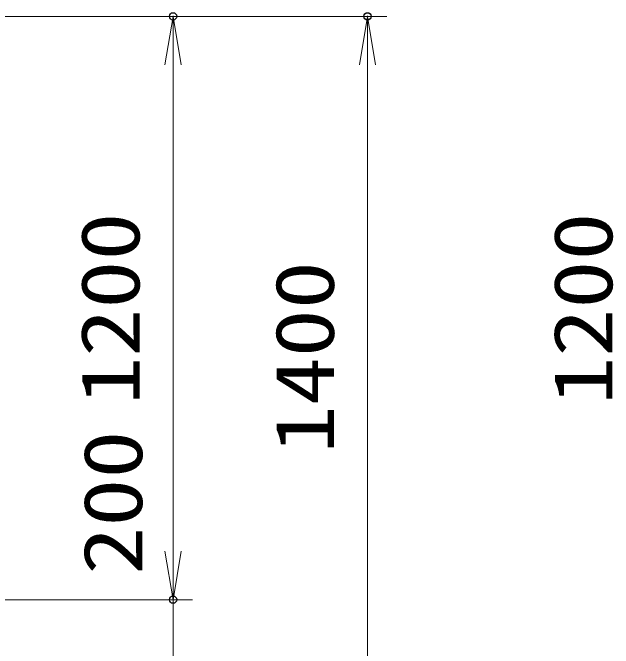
# Model space of a CAD drawing. Units: millimetres at full size. Extents: x -11880 to 11880, y -8400 to 8400.
# Drawn here: x 6870 to 8106, y -753 to 554 of the extents above; entities that cross this region are included whole.
import ezdxf
from ezdxf.enums import TextEntityAlignment as Align

# ---------------------------------------------------------------- set-up
doc = ezdxf.new("R2010")
doc.units = ezdxf.units.MM
doc.header["$LTSCALE"] = 30
doc.header["$PDMODE"] = 32
doc.header["$PDSIZE"] = 15
doc.layers.add('0-2_0', color=7, linetype='Continuous', lineweight=18)
doc.layers.add('0-3_寸法線', color=4, linetype='Continuous', lineweight=18)
doc.layers.add('0-4_Defpoints', color=7, linetype='Continuous')
doc.styles.add('ＭＳ ゴシック', font='')
doc.styles.get('ＭＳ ゴシック').set_extended_font_data('MS Gothic')

# ---------------------------------------------------------------- blocks, each defined once
blk = doc.blocks.new('_Open')
at = {"layer": '0-2_0', "color": 4}
blk.add_line((-30, 5), (0, 0), dxfattribs=at)
blk.add_lwpolyline([(-30, -5), (0, 0), (-30, 0)], dxfattribs=at)

msp = doc.modelspace()

# ---------------------------------------------------------------- linework, layer by layer
at = {"layer": '0-3_寸法線'}
for p, q in [((5168.04, 546.63), (7240.27, 546.63)), ((5168.04, 546.63), (7640.27, 546.63)), ((7200.27, -653.37), (7200.27, 546.63)), ((7600.27, -853.37), (7600.27, 546.63)), ((7200.27, -553.37), (7200.27, -453.37)), ((5643.04, -653.37), (7240.27, -653.37)), ((5643.04, -653.37), (7240.27, -653.37)), ((7200.27, -853.37), (7200.27, -653.37))]:
    msp.add_line(p, q, dxfattribs=at)
at = {"layer": '0-4_Defpoints'}
for p in [(7200.27, 546.63), (7600.27, 546.63), (7200.27, -653.37)]:
    msp.add_point(p, dxfattribs=at)

# ---------------------------------------------------------------- block references
at = {"layer": '0-3_寸法線', "xscale": 3.333333, "yscale": 3.333333}
for p, rotation in [((7200.27, 546.63), 90), ((7600.27, 546.63), 90), ((7200.27, -653.37), 270), ((7200.27, -653.37), 270)]:
    msp.add_blockref('_Open', p, dxfattribs=dict(at, rotation=rotation))

# ---------------------------------------------------------------- texts
at = {"layer": '0-3_寸法線', "color": 254, "style": 'ＭＳ ゴシック', "width": 1.2}
for s, p in [('1200', (7167.58, -252.57)), ('1200', (8140.44, -252.57)), ('1400', (7567.58, -352.57)), ('200', (7173.08, -602.17))]:
    msp.add_text(s, height=121.2, rotation=90, dxfattribs=at).set_placement(p, align=Align.BOTTOM_LEFT)

doc.saveas('drawing.dxf')
